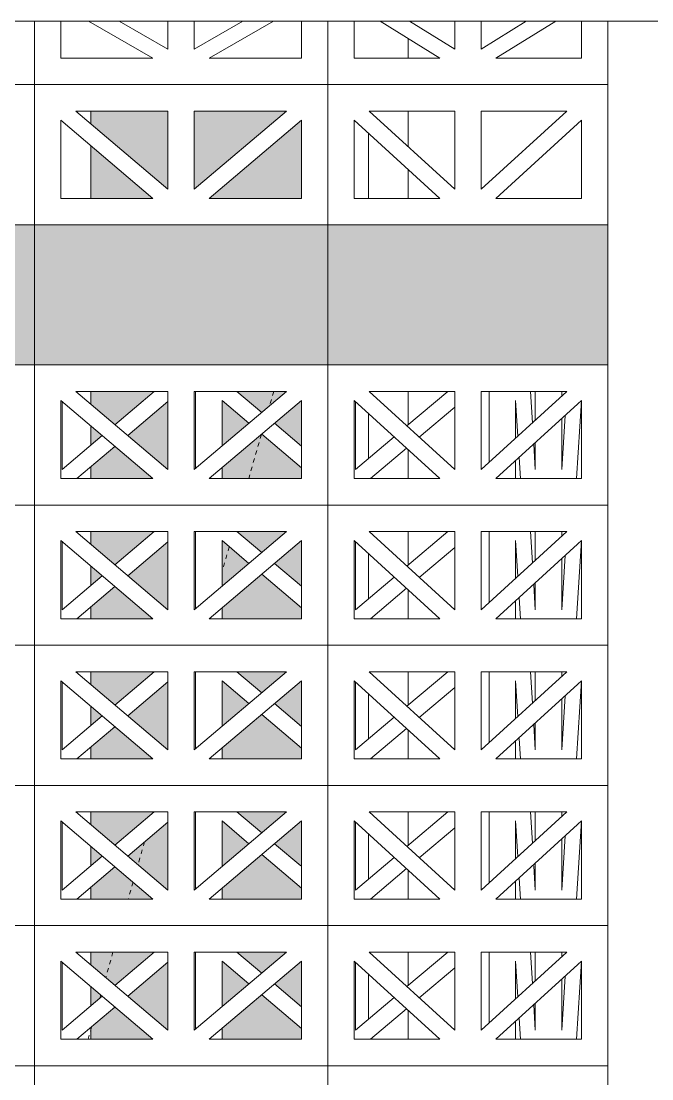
# Model space of a CAD drawing. Header units: millimetres. Extents: x -35517 to 139323, y -3702 to 5999.
# Drawn here: x 120609 to 121086, y 1580 to 2380 of the extents above; entities that cross this region are included whole.
import ezdxf

# ---------------------------------------------------------------- set-up
doc = ezdxf.new("R2010")
doc.units = ezdxf.units.MM
doc.linetypes.add('Dash', pattern=[6.35, 3.175, -3.175])
for name, color, linetype, lineweight in [('A-GLAZ', 151, 'Continuous', 5), ('A-GLAZ-CURT', 52, 'Continuous', 5), ('A-GLAZ-HDLN', 1, 'Dash', 9), ('A-WALL', 113, 'Continuous', 9), ('I-WALL', 2, 'Continuous', 9)]:
    doc.layers.add(name, color=color, linetype=linetype, lineweight=lineweight)

# ---------------------------------------------------------------- blocks, each defined once
blk = doc.blocks.new('W-01 900x2380 - 900-V561-GENERAL EAST ELEVATION')
at = {"layer": 'A-GLAZ'}
h = blk.add_hatch(color=256, dxfattribs=at)
h.paths.add_polyline_path([(12130.8, 780), (12143.92, 780), (12143.92, 820.28), (12113.6, 794.58), (12120.22, 788.97)])
h.paths.add_polyline_path([(12096.41, 780), (12111.44, 780), (12103.92, 786.37)])
h.paths.add_polyline_path([(12233.44, 780), (12214.92, 795.69), (12196.41, 780)])
h.paths.add_polyline_path([(12244.92, 786.68), (12244.92, 821.12), (12224.6, 803.9), (12233.67, 796.21)])
h.paths.add_polyline_path([(12184.92, 786.68), (12205.24, 803.9), (12184.92, 821.12)])
h.paths.add_polyline_path([(12085.67, 787.31), (12094.24, 794.58), (12085.67, 801.84)])
h.paths.add_polyline_path([(12103.92, 802.78), (12133.67, 828), (12085.67, 828), (12085.67, 818.25)])
h.paths.add_polyline_path([(12214.92, 812.11), (12233.67, 828), (12196.17, 828), (12207.55, 818.35)])
h.paths.add_polyline_path([(12233.67, 868), (12244.92, 868), (12244.92, 876.26), (12214.92, 901.69), (12184.92, 876.26), (12184.92, 868), (12196.17, 868)])
h.paths.add_polyline_path([(12120.22, 868), (12132.67, 868), (12103.92, 892.37), (12085.67, 876.9), (12085.67, 868)])
h.paths.add_polyline_path([(12143.92, 874.88), (12143.92, 926.28), (12113.6, 900.58), (12133.67, 883.57)])
h.paths.add_polyline_path([(12244.92, 892.68), (12244.92, 927.12), (12224.6, 909.9), (12233.67, 902.21)])
h.paths.add_polyline_path([(12184.92, 892.68), (12205.24, 909.9), (12184.92, 927.12)])
h.paths.add_polyline_path([(12085.67, 893.31), (12094.24, 900.58), (12085.67, 907.84)])
h.paths.add_polyline_path([(12103.92, 908.78), (12132.67, 934), (12085.67, 934), (12085.67, 924.25)])
h.paths.add_polyline_path([(12214.92, 918.11), (12233.67, 934), (12196.17, 934), (12207.55, 924.35)])
h.paths.add_polyline_path([(12233.67, 974), (12244.92, 974), (12244.92, 982.26), (12214.92, 1007.69), (12184.92, 982.26), (12184.92, 974), (12196.17, 974)])
h.paths.add_polyline_path([(12085.67, 974), (12132.67, 974), (12103.92, 998.37), (12085.67, 982.9)])
h.paths.add_polyline_path([(12143.92, 980.88), (12143.92, 1032.28), (12113.6, 1006.58), (12133.67, 989.57)])
h.paths.add_polyline_path([(12244.92, 998.68), (12244.92, 1033.12), (12224.6, 1015.9), (12233.67, 1008.21)])
h.paths.add_polyline_path([(12184.92, 998.68), (12205.24, 1015.9), (12184.92, 1033.12)])
h.paths.add_polyline_path([(12085.67, 999.31), (12094.24, 1006.58), (12085.67, 1013.84)])
h.paths.add_polyline_path([(12103.92, 1014.78), (12132.67, 1040), (12085.67, 1040), (12085.67, 1030.25)])
h.paths.add_polyline_path([(12214.92, 1024.11), (12233.67, 1040), (12196.17, 1040), (12207.55, 1030.35)])
h.paths.add_polyline_path([(12244.92, 1080), (12244.92, 1088.26), (12214.92, 1113.69), (12184.92, 1088.26), (12184.92, 1080), (12233.67, 1080)])
h.paths.add_polyline_path([(12132.67, 1080), (12103.92, 1104.37), (12085.67, 1088.9), (12085.67, 1080), (12120.22, 1080)])
h.paths.add_polyline_path([(12143.92, 1086.88), (12143.92, 1138.28), (12113.6, 1112.58), (12133.67, 1095.57)])
h.paths.add_polyline_path([(12244.92, 1104.68), (12244.92, 1139.12), (12224.6, 1121.9), (12233.67, 1114.21)])
h.paths.add_polyline_path([(12184.92, 1104.68), (12205.24, 1121.9), (12184.92, 1139.12)])
h.paths.add_polyline_path([(12085.67, 1105.31), (12094.24, 1112.58), (12085.67, 1119.84)])
h.paths.add_polyline_path([(12103.92, 1120.78), (12132.67, 1146), (12085.67, 1146), (12085.67, 1136.25)])
h.paths.add_polyline_path([(12214.92, 1130.11), (12233.67, 1146), (12196.17, 1146), (12207.55, 1136.35)])
h.paths.add_polyline_path([(12132.67, 1186), (12103.92, 1210.37), (12085.67, 1194.9), (12085.67, 1186), (12120.22, 1186)])
h.paths.add_polyline_path([(12244.92, 1186), (12244.92, 1194.26), (12214.92, 1219.69), (12184.92, 1194.26), (12184.92, 1186), (12233.67, 1186)])
h.paths.add_polyline_path([(12143.92, 1192.88), (12143.92, 1244.28), (12113.6, 1218.58), (12133.67, 1201.57)])
h.paths.add_polyline_path([(12244.92, 1210.68), (12244.92, 1245.12), (12224.6, 1227.9), (12233.67, 1220.21)])
h.paths.add_polyline_path([(12184.92, 1210.68), (12205.24, 1227.9), (12184.92, 1245.12)])
h.paths.add_polyline_path([(12085.67, 1211.31), (12094.24, 1218.58), (12085.67, 1225.84)])
h.paths.add_polyline_path([(12103.92, 1226.78), (12132.67, 1252), (12085.67, 1252), (12085.67, 1242.25)])
h.paths.add_polyline_path([(12214.92, 1236.11), (12233.67, 1252), (12196.17, 1252), (12207.55, 1242.35)])
h.paths.add_polyline_path([(12196.17, 1292), (12244.92, 1292), (12244.92, 1300.26), (12214.92, 1325.69), (12184.92, 1300.26), (12184.92, 1292), (12195.63, 1292)])
h.paths.add_polyline_path([(12132.67, 1292), (12103.92, 1316.37), (12085.67, 1300.9), (12085.67, 1292), (12120.22, 1292)])
h.paths.add_polyline_path([(12143.92, 1298.88), (12143.92, 1350.28), (12113.6, 1324.58), (12133.67, 1307.57)])
h.paths.add_polyline_path([(12244.92, 1316.68), (12244.92, 1351.12), (12224.6, 1333.9), (12233.67, 1326.21)])
h.paths.add_polyline_path([(12184.92, 1316.68), (12205.24, 1333.9), (12184.92, 1351.12)])
h.paths.add_polyline_path([(12085.67, 1317.31), (12094.24, 1324.58), (12085.67, 1331.84)])
h.paths.add_polyline_path([(12103.92, 1332.78), (12132.67, 1358), (12085.67, 1358), (12085.67, 1348.25)])
h.paths.add_polyline_path([(12214.92, 1342.11), (12233.67, 1358), (12196.17, 1358), (12199.55, 1355.14)])
h.paths.add_polyline_path([(12196.17, 1398), (12244.92, 1398), (12244.92, 1406.26), (12214.92, 1431.69), (12184.92, 1406.26), (12184.92, 1398), (12195.63, 1398)])
h.paths.add_polyline_path([(12085.67, 1398), (12132.67, 1398), (12103.92, 1422.37), (12085.67, 1406.9)])
h.paths.add_polyline_path([(12143.92, 1404.88), (12143.92, 1456.28), (12113.6, 1430.58), (12133.67, 1413.57)])
h.paths.add_polyline_path([(12244.92, 1422.68), (12244.92, 1457.12), (12224.6, 1439.9), (12233.67, 1432.21)])
h.paths.add_polyline_path([(12184.92, 1422.68), (12205.24, 1439.9), (12184.92, 1457.12), (12184.92, 1451.63)])
h.paths.add_polyline_path([(12085.67, 1423.31), (12094.24, 1430.58), (12085.67, 1437.84)])
h.paths.add_polyline_path([(12103.92, 1438.78), (12132.67, 1464), (12085.67, 1464), (12085.67, 1454.25), (12088.77, 1451.63)])
h.paths.add_polyline_path([(12214.92, 1448.11), (12233.67, 1464), (12196.17, 1464), (12210.77, 1451.63)])
h.paths.add_polyline_path([(12233.67, 1504), (12244.92, 1504), (12244.92, 1512.26), (12214.92, 1537.69), (12184.92, 1512.26), (12184.92, 1504), (12196.17, 1504)])
h.paths.add_polyline_path([(12120.22, 1504), (12132.67, 1504), (12103.92, 1528.37), (12085.67, 1512.9), (12085.67, 1504)])
h.paths.add_polyline_path([(12143.92, 1510.88), (12143.92, 1562.28), (12113.6, 1536.58), (12132.67, 1520.41)])
h.paths.add_polyline_path([(12244.92, 1528.68), (12244.92, 1563.12), (12224.6, 1545.9), (12233.67, 1538.21)])
h.paths.add_polyline_path([(12184.92, 1528.68), (12205.24, 1545.9), (12184.92, 1563.12), (12184.92, 1548.12)])
h.paths.add_polyline_path([(12085.67, 1529.31), (12094.24, 1536.58), (12085.67, 1543.84)])
h.paths.add_polyline_path([(12103.92, 1544.78), (12132.67, 1570), (12085.67, 1570), (12085.67, 1560.25), (12099.98, 1548.12)])
h.paths.add_polyline_path([(12214.92, 1554.11), (12233.67, 1570), (12196.17, 1570), (12207.55, 1560.35)])
h.paths.add_polyline_path([(12184.92, 1610), (12244.92, 1610), (12244.92, 1618.26), (12214.92, 1643.69), (12184.92, 1618.26)])
h.paths.add_polyline_path([(12132.67, 1610), (12103.92, 1634.37), (12085.67, 1618.9), (12085.67, 1610), (12120.22, 1610)])
h.paths.add_polyline_path([(12143.92, 1616.88), (12143.92, 1668.28), (12113.6, 1642.58), (12132.67, 1626.41)])
h.paths.add_polyline_path([(12244.92, 1634.68), (12244.92, 1669.12), (12224.6, 1651.9), (12233.67, 1644.21)])
h.paths.add_polyline_path([(12184.92, 1634.68), (12205.24, 1651.9), (12184.92, 1669.12), (12184.92, 1644.61)])
h.paths.add_polyline_path([(12085.67, 1635.31), (12094.24, 1642.58), (12085.67, 1649.84), (12085.67, 1644.61)])
h.paths.add_polyline_path([(12103.92, 1650.78), (12132.67, 1676), (12085.67, 1676), (12085.67, 1666.25)])
h.paths.add_polyline_path([(12214.92, 1660.11), (12233.67, 1676), (12196.17, 1676), (12207.55, 1666.35)])
h.paths.add_polyline_path([(12184.92, 1716), (12244.92, 1716), (12244.92, 1724.26), (12214.92, 1749.69), (12184.92, 1724.26)])
h.paths.add_polyline_path([(12132.67, 1716), (12103.92, 1740.37), (12085.67, 1724.9), (12085.67, 1716), (12120.22, 1716)])
h.paths.add_polyline_path([(12143.92, 1722.88), (12143.92, 1774.28), (12113.6, 1748.58), (12132.67, 1732.41)])
h.paths.add_polyline_path([(12244.92, 1740.68), (12244.92, 1775.12), (12224.6, 1757.9), (12244.41, 1741.11)])
h.paths.add_polyline_path([(12184.92, 1740.68), (12205.24, 1757.9), (12184.92, 1775.12), (12184.92, 1741.11)])
h.paths.add_polyline_path([(12085.67, 1741.31), (12094.24, 1748.58), (12085.67, 1755.84)])
h.paths.add_polyline_path([(12103.92, 1756.78), (12133.67, 1782), (12085.67, 1782), (12085.67, 1772.25)])
h.paths.add_polyline_path([(12214.92, 1766.11), (12233.67, 1782), (12196.17, 1782), (12207.55, 1772.35)])
h.paths.add_polyline_path([(12244.92, 1822), (12244.92, 1830.26), (12214.92, 1855.69), (12184.92, 1830.26), (12184.92, 1822), (12233.67, 1822)])
h.paths.add_polyline_path([(12120.22, 1822), (12132.67, 1822), (12103.92, 1846.37), (12085.67, 1830.9), (12085.67, 1822)])
h.paths.add_polyline_path([(12143.92, 1828.88), (12143.92, 1880.28), (12113.6, 1854.58), (12133.63, 1837.6)])
h.paths.add_polyline_path([(12244.92, 1846.68), (12244.92, 1881.12), (12224.6, 1863.9), (12233.67, 1856.21)])
h.paths.add_polyline_path([(12184.92, 1846.68), (12205.24, 1863.9), (12184.92, 1881.12)])
h.paths.add_polyline_path([(12085.67, 1847.31), (12094.24, 1854.58), (12085.67, 1861.84)])
h.paths.add_polyline_path([(12103.92, 1862.78), (12133.67, 1888), (12085.67, 1888), (12085.67, 1878.25)])
h.paths.add_polyline_path([(12214.92, 1872.11), (12233.67, 1888), (12196.17, 1888), (12207.55, 1878.35)])
h.paths.add_polyline_path([(12244.92, 1928), (12244.92, 1936.26), (12214.92, 1961.69), (12184.92, 1936.26), (12184.92, 1928), (12233.67, 1928)])
h.paths.add_polyline_path([(12132.67, 1928), (12103.92, 1952.37), (12085.67, 1936.9), (12085.67, 1928), (12120.22, 1928)])
h.paths.add_polyline_path([(12143.92, 1934.88), (12143.92, 1986.28), (12113.6, 1960.58), (12133.67, 1943.57)])
h.paths.add_polyline_path([(12244.92, 1952.68), (12244.92, 1987.12), (12224.6, 1969.9), (12233.67, 1962.21)])
h.paths.add_polyline_path([(12184.92, 1952.68), (12205.24, 1969.9), (12184.92, 1987.12)])
h.paths.add_polyline_path([(12085.67, 1953.31), (12094.24, 1960.58), (12085.67, 1967.84)])
h.paths.add_polyline_path([(12103.92, 1968.78), (12132.67, 1994), (12085.67, 1994), (12085.67, 1984.25)])
h.paths.add_polyline_path([(12214.92, 1978.11), (12233.67, 1994), (12196.17, 1994), (12207.55, 1984.35)])
h.paths.add_polyline_path([(12233.67, 2034), (12244.92, 2034), (12244.92, 2042.26), (12214.92, 2067.69), (12184.92, 2042.26), (12184.92, 2034), (12196.17, 2034)])
h.paths.add_polyline_path([(12132.67, 2034), (12103.92, 2058.37), (12085.67, 2042.9), (12085.67, 2034), (12120.22, 2034)])
h.paths.add_polyline_path([(12143.92, 2040.88), (12143.92, 2092.28), (12113.6, 2066.58), (12133.67, 2049.57)])
h.paths.add_polyline_path([(12244.92, 2058.68), (12244.92, 2093.12), (12224.6, 2075.9), (12233.67, 2068.21)])
h.paths.add_polyline_path([(12184.92, 2058.68), (12205.24, 2075.9), (12184.92, 2093.12)])
h.paths.add_polyline_path([(12085.67, 2059.31), (12094.24, 2066.58), (12085.67, 2073.84)])
h.paths.add_polyline_path([(12103.92, 2074.78), (12132.67, 2100), (12085.67, 2100), (12085.67, 2090.25)])
h.paths.add_polyline_path([(12214.92, 2084.11), (12233.67, 2100), (12196.17, 2100), (12207.55, 2090.35)])
h.paths.add_polyline_path([(12195.63, 2246), (12244.92, 2246), (12244.92, 2305.12), (12175.17, 2246), (12195.03, 2246)])
h.paths.add_polyline_path([(12132.67, 2246), (12085.67, 2285.84), (12085.67, 2246)])
h.paths.add_polyline_path([(12143.92, 2252.88), (12143.92, 2312), (12085.67, 2312), (12085.67, 2302.25), (12132.67, 2262.41)])
h.paths.add_polyline_path([(12163.92, 2252.88), (12233.67, 2312), (12163.92, 2312), (12163.92, 2265.1)])
for p, q in [((12085.67, 2302.25), (12085.67, 2312)), ((12295.67, 2246), (12295.67, 2295.31)), ((12085.67, 2246), (12085.67, 2285.84)), ((12085.67, 2090.25), (12085.67, 2100)), ((12295.67, 2049.14), (12295.67, 2083.31)), ((12085.67, 2059.31), (12085.67, 2073.84)), ((12085.67, 2034), (12085.67, 2042.9)), ((12085.67, 1984.25), (12085.67, 1994)), ((12295.67, 1943.14), (12295.67, 1977.31)), ((12085.67, 1953.31), (12085.67, 1967.84)), ((12085.67, 1928), (12085.67, 1936.9)), ((12085.67, 1878.25), (12085.67, 1888)), ((12295.67, 1837.6), (12295.67, 1871.31)), ((12085.67, 1847.31), (12085.67, 1861.84)), ((12085.67, 1822), (12085.67, 1830.9)), ((12085.67, 1772.25), (12085.67, 1782)), ((12295.67, 1731.14), (12295.67, 1765.31)), ((12085.67, 1741.31), (12085.67, 1755.84)), ((12085.67, 1716), (12085.67, 1724.9)), ((12085.67, 1666.25), (12085.67, 1676)), ((12295.67, 1625.14), (12295.67, 1659.31)), ((12085.67, 1635.31), (12085.67, 1649.84)), ((12085.67, 1610), (12085.67, 1618.9))]:
    blk.add_line(p, q, dxfattribs=at)
at = {"layer": 'A-GLAZ-HDLN'}
for p, q in [((12223.99, 2100), (12220.88, 2089.15)), ((12214.66, 2067.47), (12205.06, 2034)), ((12190.31, 1982.56), (12184.92, 1963.77)), ((12126.3, 1759.34), (12121.34, 1742.02)), ((12117.55, 1728.82), (12113.88, 1716)), ((12102.41, 1676), (12096.88, 1656.75)), ((12093.1, 1643.54), (12092.37, 1640.99)), ((12086.15, 1619.3), (12083.48, 1610))]:
    blk.add_line(p, q, dxfattribs=at)
blk = doc.blocks.new('The BREEZEBLOCK Family1 - The BREEZEBLOCK Family1-V578-GENERAL EAST ELEVATION')
at = {"layer": 'A-GLAZ-CURT'}
for p, q in [((11720.92, 404.2), (11720.92, 345.72)), ((11770.92, 388.11), (11752.17, 404)), ((11911.67, 404), (11881.92, 378.78)), ((11942.92, 345.72), (11942.92, 404.2)), ((11740.92, 362.68), (11740.92, 397.12)), ((11740.92, 397.12), (11761.24, 379.9)), ((11841.92, 344.88), (11841.92, 396.28)), ((11891.6, 370.58), (11921.92, 396.28)), ((11800.92, 362.68), (11780.6, 379.9)), ((11770.92, 371.69), (11800.92, 346.26)), ((11872.24, 370.58), (11841.92, 344.88)), ((11853.17, 338), (11881.92, 362.37)), ((11740.92, 338), (11740.92, 346.26))]:
    blk.add_line(p, q, dxfattribs=at)
blk = doc.blocks.new('The BREEZEBLOCK Family1 - The BREEZEBLOCK Family1-V588-GENERAL EAST ELEVATION')
at = {"layer": 'A-GLAZ-CURT'}
for p, q in [((11720.92, 1782.2), (11720.92, 1723.72)), ((11770.92, 1766.11), (11752.17, 1782)), ((11911.67, 1782), (11881.92, 1756.78)), ((11942.92, 1723.72), (11942.92, 1782.2)), ((11740.92, 1741.11), (11740.92, 1775.12)), ((11740.92, 1775.12), (11761.24, 1757.9)), ((11841.92, 1722.88), (11841.92, 1774.28)), ((11891.6, 1748.58), (11921.92, 1774.28)), ((11800.41, 1741.11), (11780.6, 1757.9)), ((11770.92, 1749.69), (11800.92, 1724.26)), ((11872.24, 1748.58), (11841.92, 1722.88)), ((11853.17, 1716), (11881.92, 1740.37)), ((11740.92, 1716), (11740.92, 1724.26))]:
    blk.add_line(p, q, dxfattribs=at)
blk = doc.blocks.new('The BREEZEBLOCK Family1 - The BREEZEBLOCK Family1-V592-GENERAL EAST ELEVATION')
at = {"layer": 'A-GLAZ-CURT'}
for p, q in [((12164.92, 86.2), (12164.92, 27.72)), ((12214.92, 70.11), (12196.17, 86)), ((12355.67, 86), (12324.82, 59.85)), ((12386.92, 32.35), (12386.92, 86)), ((12184.92, 44.68), (12184.92, 79.12)), ((12184.92, 79.12), (12205.24, 61.9)), ((12285.92, 26.88), (12285.92, 78.21)), ((12334.14, 51.33), (12360.92, 74.04)), ((12244.92, 44.68), (12224.6, 61.9)), ((12214.92, 53.69), (12244.92, 28.26)), ((12315.08, 51.59), (12285.92, 26.88)), ((12297.17, 20), (12324.4, 43.08)), ((12184.92, 20), (12184.92, 28.26))]:
    blk.add_line(p, q, dxfattribs=at)
blk = doc.blocks.new('The BREEZEBLOCK Family1 - The BREEZEBLOCK Family1-V596-GENERAL EAST ELEVATION')
at = {"layer": 'A-GLAZ-CURT'}
for p, q in [((12164.92, 1782.2), (12164.92, 1723.72)), ((12214.92, 1766.11), (12196.17, 1782)), ((12355.67, 1782), (12324.82, 1755.85)), ((12386.92, 1728.35), (12386.92, 1782)), ((12184.92, 1741.11), (12184.92, 1775.12)), ((12184.92, 1775.12), (12205.24, 1757.9)), ((12285.92, 1722.88), (12285.92, 1774.21)), ((12334.14, 1747.33), (12360.92, 1770.04)), ((12244.41, 1741.11), (12224.6, 1757.9)), ((12214.92, 1749.69), (12244.92, 1724.26)), ((12315.08, 1747.59), (12285.92, 1722.88)), ((12297.17, 1716), (12324.4, 1739.08)), ((12184.92, 1716), (12184.92, 1724.26))]:
    blk.add_line(p, q, dxfattribs=at)
blk = doc.blocks.new('The BREEZEBLOCK Family1 - The BREEZEBLOCK Family1-1267702-GENERAL EAST ELEVATION')
at = {"layer": 'A-GLAZ-CURT'}
for p, q in [((12386.92, 86), (12386.92, 32.35)), ((12419.68, 62.26), (12418.17, 86)), ((12421.92, 86), (12421.92, 64.31)), ((12441.92, 82.58), (12441.92, 86)), ((12406.92, 50.62), (12406.92, 79.12)), ((12406.92, 79.12), (12408.63, 52.18)), ((12453.17, 20), (12456.92, 79.12)), ((12444.52, 67.8), (12441.92, 26.88)), ((12441.92, 26.88), (12441.92, 65.43)), ((12421.92, 26.88), (12420.71, 46.05)), ((12421.92, 47.16), (12421.92, 26.88)), ((12406.92, 20), (12406.92, 33.47)), ((12409.66, 35.97), (12410.67, 20))]:
    blk.add_line(p, q, dxfattribs=at)
blk = doc.blocks.new('The BREEZEBLOCK Family1 - The BREEZEBLOCK Family1-V600-GENERAL EAST ELEVATION')
at = {"layer": 'A-GLAZ-CURT'}
for p, q in [((12386.92, 1782), (12386.92, 1728.35)), ((12419.68, 1758.26), (12418.17, 1782)), ((12421.92, 1782), (12421.92, 1760.31)), ((12441.92, 1778.58), (12441.92, 1782)), ((12406.92, 1746.62), (12406.92, 1775.12)), ((12406.92, 1775.12), (12408.63, 1748.18)), ((12453.17, 1716), (12456.92, 1775.12)), ((12444.52, 1763.8), (12441.92, 1722.88)), ((12441.92, 1722.88), (12441.92, 1761.43)), ((12421.92, 1722.88), (12420.77, 1741.11)), ((12421.92, 1743.16), (12421.92, 1722.88)), ((12406.92, 1716), (12406.92, 1729.47)), ((12409.66, 1731.97), (12410.67, 1716))]:
    blk.add_line(p, q, dxfattribs=at)
blk = doc.blocks.new('The BREEZEBLOCK Family1 - The BREEZEBLOCK Family1-V601-GENERAL EAST ELEVATION')
at = {"layer": 'A-GLAZ-CURT'}
for p, q in [((12386.92, 1888), (12386.92, 1834.35)), ((12419.68, 1864.26), (12418.17, 1888)), ((12421.92, 1888), (12421.92, 1866.31)), ((12441.92, 1884.58), (12441.92, 1888)), ((12406.92, 1852.62), (12406.92, 1881.12)), ((12406.92, 1881.12), (12408.63, 1854.18)), ((12453.17, 1822), (12456.92, 1881.12)), ((12444.52, 1869.8), (12441.92, 1828.88)), ((12441.92, 1828.88), (12441.92, 1867.43)), ((12421.92, 1828.88), (12420.71, 1848.05)), ((12421.92, 1849.16), (12421.92, 1828.88)), ((12406.92, 1822), (12406.92, 1835.47)), ((12409.68, 1837.6), (12410.67, 1822))]:
    blk.add_line(p, q, dxfattribs=at)
blk = doc.blocks.new('The BREEZEBLOCK Family1 - The BREEZEBLOCK Family1-V462-GENERAL EAST ELEVATION')
at = {"layer": 'A-GLAZ-CURT'}
for p, q in [((-1745.16, 424), (-1745.16, 318)), ((-1523.16, 424), (-1745.16, 424)), ((-1523.16, 318), (-1523.16, 424)), ((-1713.9, 404), (-1644.16, 404)), ((-1644.16, 344.88), (-1713.9, 404)), ((-1644.16, 404), (-1644.16, 344.88)), ((-1624.16, 344.88), (-1624.16, 404)), ((-1624.16, 404), (-1554.41, 404)), ((-1554.41, 404), (-1624.16, 344.88)), ((-1725.16, 338), (-1725.16, 397.12)), ((-1725.16, 397.12), (-1655.41, 338)), ((-1612.9, 338), (-1543.16, 397.12)), ((-1543.16, 397.12), (-1543.16, 338)), ((-1655.41, 338), (-1725.16, 338)), ((-1543.16, 338), (-1612.9, 338)), ((-1745.16, 318), (-1523.16, 318))]:
    blk.add_line(p, q, dxfattribs=at)
blk = doc.blocks.new('System Panel - Glazed-V505-GENERAL EAST ELEVATION')
at = {"layer": 'A-GLAZ-CURT'}
blk.add_hatch(color=256, dxfattribs=at).paths.add_polyline_path([(8099.67, 2120), (8119.67, 2120), (8119.67, 2226), (7897.67, 2226), (7897.67, 2120), (8088.42, 2120)])
for p, q in [((7897.67, 2226), (7897.67, 2120)), ((8119.67, 2120), (8119.67, 2226))]:
    blk.add_line(p, q, dxfattribs=at)
blk = doc.blocks.new('The BREEZEBLOCK Family1 - The BREEZEBLOCK Family1-V603-GENERAL EAST ELEVATION')
at = {"layer": 'A-GLAZ-CURT'}
for p, q in [((12264.92, 212), (12264.92, 106)), ((12476.92, 212), (12264.92, 212)), ((12476.92, 106), (12476.92, 212)), ((12296.17, 192), (12360.92, 192)), ((12360.92, 132.88), (12296.17, 192)), ((12360.92, 192), (12360.92, 132.88)), ((12380.92, 132.88), (12380.92, 192)), ((12380.92, 192), (12445.67, 192)), ((12445.67, 192), (12380.92, 132.88)), ((12284.92, 126), (12284.92, 185.12)), ((12284.92, 185.12), (12349.67, 126)), ((12392.17, 126), (12456.92, 185.12)), ((12456.92, 185.12), (12456.92, 126)), ((12349.67, 126), (12284.92, 126)), ((12456.92, 126), (12392.17, 126)), ((12264.92, 106), (12476.92, 106))]:
    blk.add_line(p, q, dxfattribs=at)
blk = doc.blocks.new('System Panel - Glazed-1357750-GENERAL EAST ELEVATION')
at = {"layer": 'A-GLAZ-CURT'}
blk.add_hatch(color=256, dxfattribs=at).paths.add_polyline_path([(12380.92, 2120), (12476.92, 2120), (12476.92, 2226), (12264.92, 2226), (12264.92, 2120), (12360.92, 2120)])
for p, q in [((12264.92, 2226), (12264.92, 2120)), ((12476.92, 2120), (12476.92, 2226))]:
    blk.add_line(p, q, dxfattribs=at)
blk = doc.blocks.new('The BREEZEBLOCK Family1 - The BREEZEBLOCK Family1-V520-GENERAL EAST ELEVATION')
at = {"layer": 'A-GLAZ-CURT'}
for p, q in [((7897.67, 2380), (7897.67, 2332)), ((7917.67, 2352), (7917.67, 2380)), ((7938.75, 2380), (7987.42, 2352)), ((7998.67, 2358.88), (7961.95, 2380)), ((7998.67, 2380), (7998.67, 2358.88)), ((8018.67, 2358.88), (8018.67, 2380)), ((8055.39, 2380), (8018.67, 2358.88)), ((8029.92, 2352), (8078.6, 2380)), ((8099.67, 2380), (8099.67, 2352)), ((8119.67, 2332), (8119.67, 2380)), ((7987.42, 2352), (7917.67, 2352)), ((8099.67, 2352), (8029.92, 2352)), ((7897.67, 2332), (8119.67, 2332))]:
    blk.add_line(p, q, dxfattribs=at)
blk = doc.blocks.new('The BREEZEBLOCK Family1 - The BREEZEBLOCK Family1-1357752-GENERAL EAST ELEVATION')
at = {"layer": 'A-GLAZ-CURT'}
for p, q in [((12264.92, 2380), (12264.92, 2332)), ((12284.92, 2352), (12284.92, 2380)), ((12304.49, 2380), (12349.67, 2352)), ((12360.92, 2358.88), (12326.83, 2380)), ((12360.92, 2380), (12360.92, 2358.88)), ((12380.92, 2358.88), (12380.92, 2380)), ((12415.01, 2380), (12380.92, 2358.88)), ((12392.17, 2352), (12437.36, 2380)), ((12456.92, 2380), (12456.92, 2352)), ((12476.92, 2332), (12476.92, 2380)), ((12349.67, 2352), (12284.92, 2352)), ((12456.92, 2352), (12392.17, 2352)), ((12264.92, 2332), (12476.92, 2332))]:
    blk.add_line(p, q, dxfattribs=at)

msp = doc.modelspace()

# ---------------------------------------------------------------- linework, layer by layer
at = {"layer": 'A-WALL'}
for p, q in [((120901.9, 2366.87), (120901.9, 2352)), ((120901.9, 2312), (120901.9, 2285.06)), ((120901.9, 2267.91), (120901.9, 2246)), ((120901.9, 2100), (120901.9, 2074.57)), ((120901.9, 2055.91), (120901.9, 2034)), ((120901.9, 1994), (120901.9, 1968.57)), ((120901.9, 1949.91), (120901.9, 1928)), ((120901.9, 1888), (120901.9, 1862.57)), ((120901.9, 1843.91), (120901.9, 1822)), ((120901.9, 1782), (120901.9, 1756.57)), ((120901.9, 1737.91), (120901.9, 1716)), ((120901.9, 1676), (120901.9, 1650.57)), ((120901.9, 1631.91), (120901.9, 1610))]:
    msp.add_line(p, q, dxfattribs=at)
at = {"layer": 'I-WALL'}
msp.add_line((116378.9, 2380), (129405.75, 2380), dxfattribs=at)

# ---------------------------------------------------------------- block references
at = {"layer": 'A-GLAZ'}
msp.add_blockref('W-01 900x2380 - 900-V561-GENERAL EAST ELEVATION', (108576.23, 0), dxfattribs=at)
at = {"layer": 'A-GLAZ-CURT'}
for name, p in [('The BREEZEBLOCK Family1 - The BREEZEBLOCK Family1-V520-GENERAL EAST ELEVATION', (112499.48, 0)), ('The BREEZEBLOCK Family1 - The BREEZEBLOCK Family1-V520-GENERAL EAST ELEVATION', (112721.48, 0)), ('The BREEZEBLOCK Family1 - The BREEZEBLOCK Family1-1357752-GENERAL EAST ELEVATION', (108576.23, 0)), ('The BREEZEBLOCK Family1 - The BREEZEBLOCK Family1-V462-GENERAL EAST ELEVATION', (122142.3, 1908)), ('The BREEZEBLOCK Family1 - The BREEZEBLOCK Family1-V462-GENERAL EAST ELEVATION', (122364.3, 1908)), ('The BREEZEBLOCK Family1 - The BREEZEBLOCK Family1-V603-GENERAL EAST ELEVATION', (108576.23, 2120)), ('System Panel - Glazed-V505-GENERAL EAST ELEVATION', (112499.48, 0)), ('System Panel - Glazed-V505-GENERAL EAST ELEVATION', (112721.48, 0)), ('System Panel - Glazed-1357750-GENERAL EAST ELEVATION', (108576.23, 0)), ('The BREEZEBLOCK Family1 - The BREEZEBLOCK Family1-V462-GENERAL EAST ELEVATION', (122142.3, 1696)), ('The BREEZEBLOCK Family1 - The BREEZEBLOCK Family1-V462-GENERAL EAST ELEVATION', (122364.3, 1696)), ('The BREEZEBLOCK Family1 - The BREEZEBLOCK Family1-V603-GENERAL EAST ELEVATION', (108576.23, 1908)), ('The BREEZEBLOCK Family1 - The BREEZEBLOCK Family1-V578-GENERAL EAST ELEVATION', (108798.23, 1696)), ('The BREEZEBLOCK Family1 - The BREEZEBLOCK Family1-V592-GENERAL EAST ELEVATION', (108576.23, 2014)), ('The BREEZEBLOCK Family1 - The BREEZEBLOCK Family1-1267702-GENERAL EAST ELEVATION', (108576.23, 2014)), ('The BREEZEBLOCK Family1 - The BREEZEBLOCK Family1-V462-GENERAL EAST ELEVATION', (122142.3, 1590)), ('The BREEZEBLOCK Family1 - The BREEZEBLOCK Family1-V462-GENERAL EAST ELEVATION', (122364.3, 1590)), ('The BREEZEBLOCK Family1 - The BREEZEBLOCK Family1-V603-GENERAL EAST ELEVATION', (108576.23, 1802)), ('The BREEZEBLOCK Family1 - The BREEZEBLOCK Family1-V578-GENERAL EAST ELEVATION', (108798.23, 1590)), ('The BREEZEBLOCK Family1 - The BREEZEBLOCK Family1-V592-GENERAL EAST ELEVATION', (108576.23, 1908)), ('The BREEZEBLOCK Family1 - The BREEZEBLOCK Family1-1267702-GENERAL EAST ELEVATION', (108576.23, 1908)), ('The BREEZEBLOCK Family1 - The BREEZEBLOCK Family1-V462-GENERAL EAST ELEVATION', (122142.3, 1484)), ('The BREEZEBLOCK Family1 - The BREEZEBLOCK Family1-V462-GENERAL EAST ELEVATION', (122364.3, 1484)), ('The BREEZEBLOCK Family1 - The BREEZEBLOCK Family1-V603-GENERAL EAST ELEVATION', (108576.23, 1696)), ('The BREEZEBLOCK Family1 - The BREEZEBLOCK Family1-V578-GENERAL EAST ELEVATION', (108798.23, 1484)), ('The BREEZEBLOCK Family1 - The BREEZEBLOCK Family1-V592-GENERAL EAST ELEVATION', (108576.23, 1802)), ('The BREEZEBLOCK Family1 - The BREEZEBLOCK Family1-V601-GENERAL EAST ELEVATION', (108576.23, 0)), ('The BREEZEBLOCK Family1 - The BREEZEBLOCK Family1-V462-GENERAL EAST ELEVATION', (122142.3, 1378)), ('The BREEZEBLOCK Family1 - The BREEZEBLOCK Family1-V462-GENERAL EAST ELEVATION', (122364.3, 1378)), ('The BREEZEBLOCK Family1 - The BREEZEBLOCK Family1-V603-GENERAL EAST ELEVATION', (108576.23, 1590)), ('The BREEZEBLOCK Family1 - The BREEZEBLOCK Family1-V588-GENERAL EAST ELEVATION', (108798.23, 0)), ('The BREEZEBLOCK Family1 - The BREEZEBLOCK Family1-V596-GENERAL EAST ELEVATION', (108576.23, 0)), ('The BREEZEBLOCK Family1 - The BREEZEBLOCK Family1-V600-GENERAL EAST ELEVATION', (108576.23, 0)), ('The BREEZEBLOCK Family1 - The BREEZEBLOCK Family1-V462-GENERAL EAST ELEVATION', (122142.3, 1272)), ('The BREEZEBLOCK Family1 - The BREEZEBLOCK Family1-V462-GENERAL EAST ELEVATION', (122364.3, 1272)), ('The BREEZEBLOCK Family1 - The BREEZEBLOCK Family1-V603-GENERAL EAST ELEVATION', (108576.23, 1484)), ('The BREEZEBLOCK Family1 - The BREEZEBLOCK Family1-V578-GENERAL EAST ELEVATION', (108798.23, 1272)), ('The BREEZEBLOCK Family1 - The BREEZEBLOCK Family1-V592-GENERAL EAST ELEVATION', (108576.23, 1590)), ('The BREEZEBLOCK Family1 - The BREEZEBLOCK Family1-1267702-GENERAL EAST ELEVATION', (108576.23, 1590)), ('The BREEZEBLOCK Family1 - The BREEZEBLOCK Family1-V462-GENERAL EAST ELEVATION', (122142.3, 1166)), ('The BREEZEBLOCK Family1 - The BREEZEBLOCK Family1-V462-GENERAL EAST ELEVATION', (122364.3, 1166)), ('The BREEZEBLOCK Family1 - The BREEZEBLOCK Family1-V603-GENERAL EAST ELEVATION', (108576.23, 1378))]:
    msp.add_blockref(name, p, dxfattribs=at)

doc.saveas('drawing.dxf')
